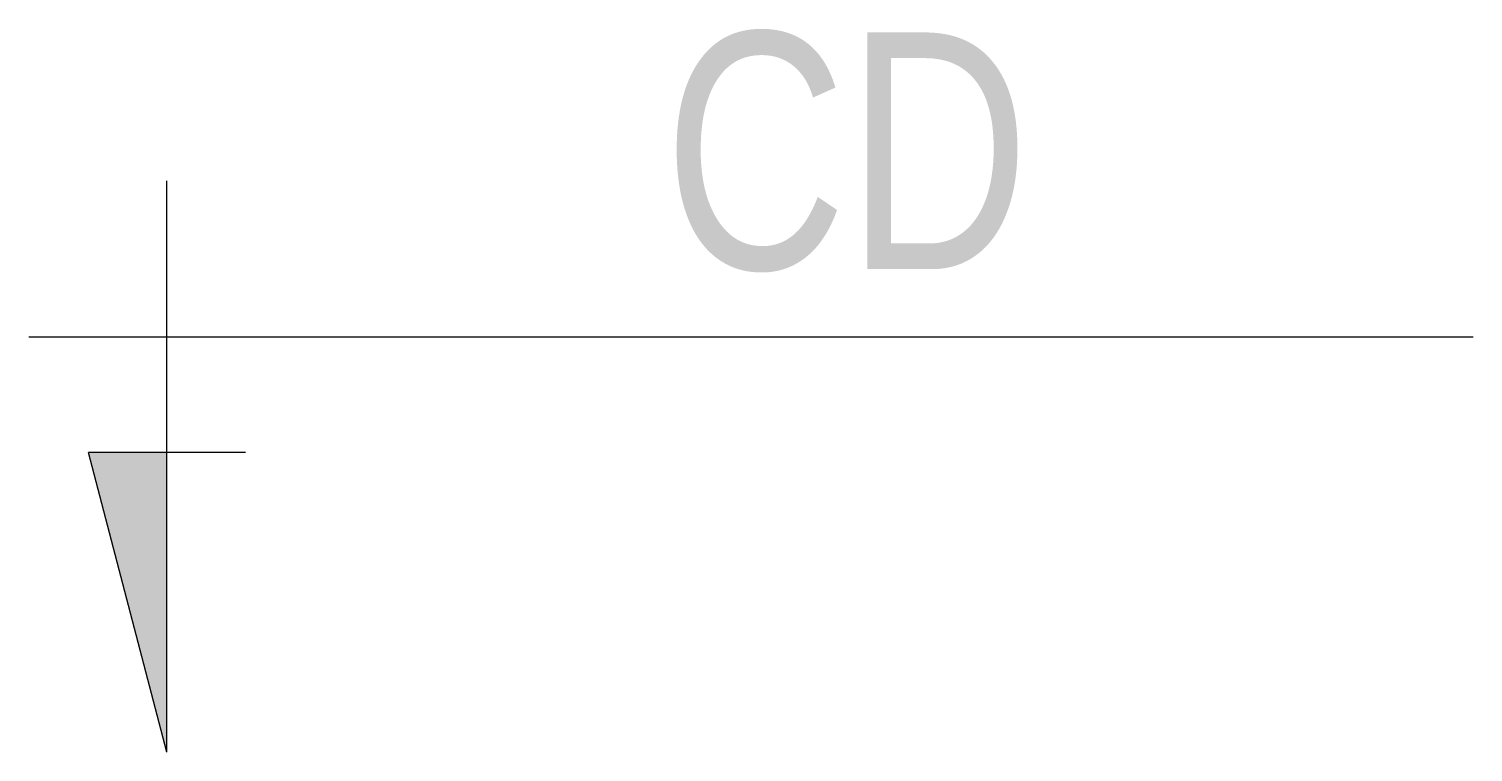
# Model space of a CAD drawing. Extents: x 14.9 to 23.44, y -18.62 to -14.35.
import ezdxf
from ezdxf.enums import TextEntityAlignment as Align

# ---------------------------------------------------------------- set-up
doc = ezdxf.new("R2010")
doc.units = 0
doc.header["$MEASUREMENT"] = 0
doc.layers.get('0').update_dxf_attribs({"linetype": 'CONTINUOUS'})
doc.styles.add('2', font='vn_vni.shx', dxfattribs={"width": 0.8, "height": 2})

msp = doc.modelspace()

# ---------------------------------------------------------------- linework, layer by layer
for p, q in [((15.7177, -18.6236), (15.7177, -15.2447)), ((14.9013, -16.1669), (23.4439, -16.1669)), ((16.1818, -16.8508), (15.2536, -16.8508)), ((15.7177, -18.6236), (15.2536, -16.8508))]:
    msp.add_line(p, q)
msp.add_solid([(15.2536, -16.8508), (15.7177, -16.8508), (15.7177, -18.6236)])

# ---------------------------------------------------------------- texts
at = {"style": '2', "width": 0.8}
msp.add_attdef('CD', text='', height=1.4, dxfattribs=at).set_placement((19.7386, -16.1868), align=Align.BOTTOM_CENTER)

doc.saveas('drawing.dxf')
